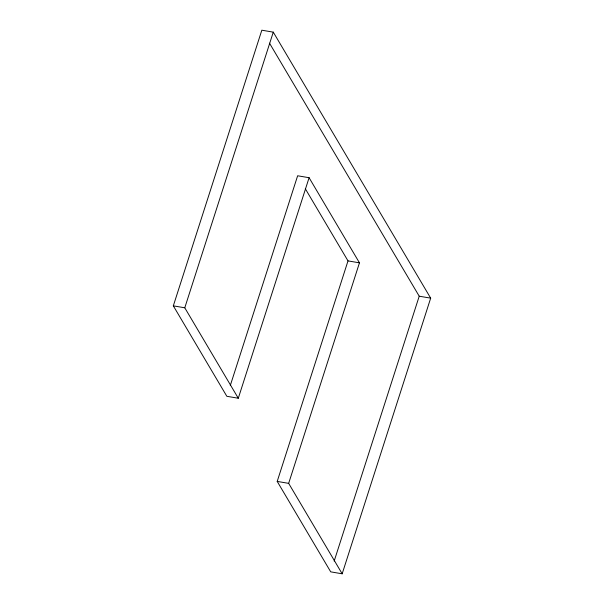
<?xml version="1.0" encoding="UTF-8"?>
<svg xmlns="http://www.w3.org/2000/svg" width="604" height="604" viewBox="0 0 604 604"><rect width="100%" height="100%" fill="white"/><g stroke="black" fill="none" stroke-linecap="round" stroke-linejoin="round"><path stroke-width="0.91" d="M230.29 385.533L297.636 175.772L309.097 177.719L238.293 398.24L226.84 396.292L173.325 305.851L261.826 30.2L273.28 32.148L430.675 298.149L342.174 573.8L330.72 571.852L277.206 481.411L348.01 260.89L305.314 188.742M238.293 398.24L184.779 307.798L273.28 32.148M342.174 573.8L288.659 483.359L359.463 262.838L309.097 177.719M334.178 561.078L419.221 296.202L269.505 43.178M348.01 260.89L359.463 262.838M419.221 296.202L430.675 298.149M173.325 305.851L184.779 307.798M277.206 481.411L288.659 483.359"/></g></svg>
